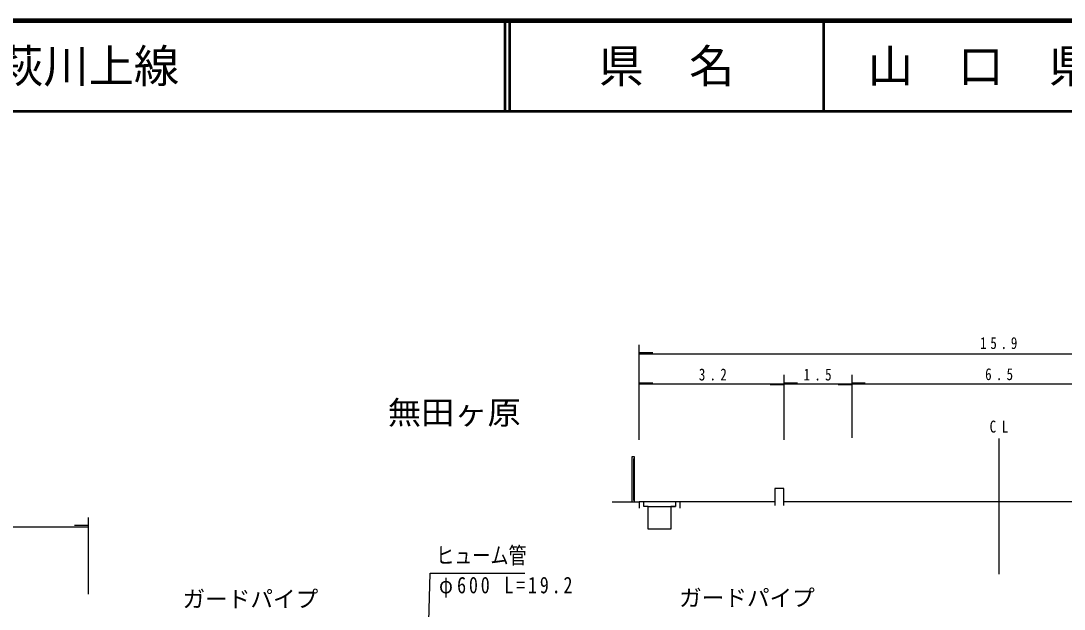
# Model space of a CAD drawing. Units: millimetres, scale not verified. Extents: x 40000 to 680000, y 20000 to 380000.
# Drawn here: x 244241 to 359589, y 314896 to 380000 of the extents above; entities that cross this region are included whole.
import ezdxf
from ezdxf.enums import TextEntityAlignment as Align

# ---------------------------------------------------------------- set-up
doc = ezdxf.new("R2010")
doc.units = ezdxf.units.MM
doc.header["$LTSCALE"] = 1000
for name, color, linetype, lineweight in [('M-BGD', 7, 'Continuous', 25), ('M-TTL', 2, 'Continuous', 140), ('M-TTL-LINE', 7, 'Continuous', 50)]:
    doc.layers.add(name, color=color, linetype=linetype, lineweight=lineweight)
doc.layers.add('M-TTL-TXT', color=7, linetype='Continuous')
doc.styles.add('ＭＳ ゴシック', font='')
doc.styles.add('ＭＳ 明朝', font='')
doc.styles.get('ＭＳ ゴシック').set_extended_font_data('MS Gothic')
doc.styles.get('ＭＳ 明朝').set_extended_font_data('MS Mincho')

msp = doc.modelspace()

# ---------------------------------------------------------------- linework, layer by layer
at = {"layer": 'M-BGD'}
for p, q in [((312604, 333621), (312604, 344164)), ((312604, 343284), (314104, 343284)), ((312604, 343164), (393104, 343164)), ((328604, 340835), (328604, 333633)), ((336104, 340835), (336104, 333838)), ((312604, 339955), (314104, 339955)), ((312604, 339835), (328604, 339835)), ((328604, 339715), (327104, 339715)), ((328604, 339955), (330104, 339955)), ((328604, 339835), (336104, 339835)), ((336104, 339715), (334604, 339715)), ((336104, 339955), (337604, 339955)), ((336104, 339835), (368604, 339835)), ((352354, 333784), (352354, 318772)), ((311972, 331582), (311972, 326917)), ((309604, 326757), (312604, 326757)), ((312604, 326757), (312604, 326069)), ((327604, 326757), (312604, 326757)), ((317104, 326757), (317104, 326072)), ((313604, 326257), (316604, 326257)), ((251670, 324142), (250170, 324142)), ((251670, 325022), (251670, 316549)), ((109883, 324022), (251670, 324022))]:
    msp.add_line(p, q, dxfattribs=at)
for points in [[(312104, 326757), (312104, 331757), (311804, 331757), (311804, 326757)], [(328604, 326355), (328604, 328257), (327604, 328257), (327604, 326355)], [(316604, 326757), (316604, 326257), (316104, 326257), (316104, 323757), (313604, 323757), (313604, 326257), (313104, 326257), (313104, 326757)], [(376104, 326757), (368604, 326757), (336104, 326757), (328604, 326757)], [(288718, 290828), (289485, 318879), (299952, 318879)]]:
    msp.add_lwpolyline(points, dxfattribs=at)
at = {"layer": 'M-TTL'}
msp.add_line((680000, 380000), (40000, 380000), dxfattribs=at)
at = {"layer": 'M-TTL-LINE'}
for p, q in [((297750, 380000), (297750, 370000)), ((298250, 380000), (298250, 370000)), ((333000, 380000), (333000, 370000)), ((40000, 370000), (680000, 370000))]:
    msp.add_line(p, q, dxfattribs=at)

# ---------------------------------------------------------------- texts
at = {"layer": 'M-BGD'}
for s, height, style, width, p in [('無田ヶ原', 2566, 'ＭＳ 明朝', 1.05, (284812, 334598)), ('ヒューム管', 1833, 'ＭＳ ゴシック', 0.8, (290152, 319379))]:
    msp.add_text(s, height=height, dxfattribs=dict(at, style=style, width=width)).set_placement(p, align=Align.BOTTOM_LEFT)
at = {"layer": 'M-BGD', "style": 'ＭＳ ゴシック'}
for p in [(317018, 314679), (262118, 314553)]:
    msp.add_text('ガードパイプ', height=1833, dxfattribs=at).set_placement(p, align=Align.BOTTOM_LEFT)
at = {"layer": 'M-BGD', "attachment_point": 7, "style": 'ＭＳ ゴシック'}
for s, insert, char_height in [('\\T1.58;\\W0.8;15.9', (350293, 343665), 1320), ('\\T1.65;\\W0.8;3.2', (319201, 340184), 1320), ('\\T1.65;\\W0.8;1.5', (330785, 340184), 1320), ('\\T1.65;\\W0.8;6.5', (350854, 340222), 1320), ('\\T1.88;\\W0.8;CL', (351355, 334419), 1320), ('\\T1.31;\\W0.8;φ600\\~L=19.2', (290484, 316150), 1833)]:
    msp.add_mtext(s, dxfattribs=dict(at, insert=insert, char_height=char_height))
at = {"layer": 'M-TTL-TXT', "style": 'ＭＳ ゴシック'}
msp.add_text('主要地方道萩川上線', height=3666, dxfattribs=at).set_placement((216734, 375000), align=Align.MIDDLE_LEFT)
for s, p in [('県\u3000名', (315625, 375000)), ('山\u3000口\u3000県', (350375, 375000))]:
    msp.add_text(s, height=3666, dxfattribs=at).set_placement(p, align=Align.MIDDLE_CENTER)

doc.saveas('drawing.dxf')
